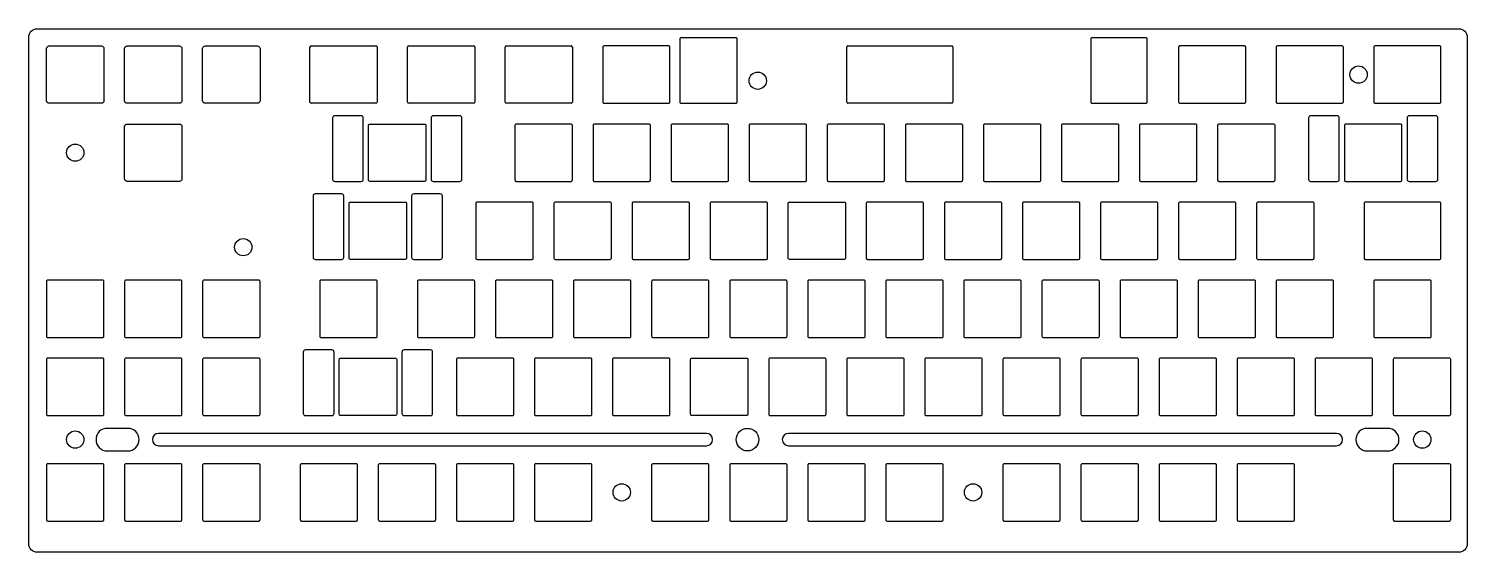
# Model space of a CAD drawing. Header units: millimetres. Extents: x -350 to 1, y -126 to 1.
import ezdxf

# ---------------------------------------------------------------- set-up
doc = ezdxf.new("R2010")
doc.units = ezdxf.units.MM
doc.layers.get('0').update_dxf_attribs({"linetype": 'CONTINUOUS'})

msp = doc.modelspace()

# ---------------------------------------------------------------- linework, layer by layer
for p, q in [((-280.94, -16.48), (-280.94, -3.08)), ((-280.64, -2.78), (-264.86, -2.78)), ((-264.56, -3.08), (-264.56, -16.48)), ((-257.12, -16.48), (-257.12, -3.08)), ((-256.82, -2.78), (-241.04, -2.78)), ((-240.74, -3.08), (-240.74, -16.48)), ((-233.31, -16.48), (-233.31, -3.08)), ((-233.01, -2.78), (-217.23, -2.78)), ((-216.93, -3.08), (-216.93, -16.48)), ((-149.97, -16.48), (-149.97, -3.08)), ((-149.67, -2.78), (-124.36, -2.78)), ((-124.06, -3.08), (-124.06, -16.48)), ((-264.86, -16.78), (-280.64, -16.78)), ((-241.04, -16.78), (-256.82, -16.78)), ((-217.23, -16.78), (-233.01, -16.78)), ((-124.36, -16.78), (-149.67, -16.78))]:
    msp.add_line(p, q)
for points in [[(-347.56, 1.41), (-0.58, 1.41, -0.414214), (1.42, -0.59), (1.42, -124.34, -0.414214), (-0.58, -126.34), (-347.56, -126.34, -0.414214), (-349.56, -124.34), (-349.56, -0.59, -0.414214)], [(-331.83, -2.78, -0.414214), (-331.23, -3.38), (-331.23, -16.18, -0.414214), (-331.83, -16.78), (-344.63, -16.78, -0.414214), (-345.23, -16.18), (-345.23, -3.38, -0.414214), (-344.63, -2.78)], [(-312.78, -2.78, -0.414214), (-312.18, -3.38), (-312.18, -16.18, -0.414214), (-312.78, -16.78), (-325.58, -16.78, -0.414214), (-326.18, -16.18), (-326.18, -3.38, -0.414214), (-325.58, -2.78)], [(-293.73, -2.78, -0.414214), (-293.13, -3.38), (-293.13, -16.18, -0.414214), (-293.73, -16.78), (-306.53, -16.78, -0.414214), (-307.13, -16.18), (-307.13, -3.38, -0.414214), (-306.53, -2.78)], [(-209.2, -16.78), (-193.42, -16.78, 0.414214), (-193.12, -16.48), (-193.12, -3.08, 0.414214), (-193.42, -2.78), (-209.2, -2.78, 0.414214), (-209.5, -3.08), (-209.5, -16.48, 0.414214)], [(-190.69, -1.08), (-190.69, -16.48, 0.414214), (-190.39, -16.78), (-176.99, -16.78, 0.414214), (-176.69, -16.48), (-176.69, -1.08, 0.414214), (-176.99, -0.78), (-190.39, -0.78, 0.414214)], [(-90.14, -16.78), (-76.99, -16.78, 0.414214), (-76.69, -16.48), (-76.69, -1.08, 0.414214), (-76.99, -0.78), (-90.14, -0.78, 0.414214), (-90.44, -1.08), (-90.44, -16.48, 0.414214)], [(-52.93, -2.78), (-68.71, -2.78, 0.414214), (-69.01, -3.08), (-69.01, -16.48, 0.414214), (-68.71, -16.78), (-52.93, -16.78, 0.414214), (-52.63, -16.48), (-52.63, -3.08, 0.414214)], [(-29.11, -2.78), (-44.89, -2.78, 0.414214), (-45.19, -3.08), (-45.19, -16.48, 0.414214), (-44.89, -16.78), (-29.11, -16.78, 0.414214), (-28.81, -16.48), (-28.81, -3.08, 0.414214)], [(-5.3, -2.78), (-21.08, -2.78, 0.414214), (-21.38, -3.08), (-21.38, -16.48, 0.414214), (-21.08, -16.78), (-5.3, -16.78, 0.414214), (-5, -16.48), (-5, -3.08, 0.414214)], [(-268.43, -19.83), (-274.92, -19.83, 0.414214), (-275.42, -20.33), (-275.42, -35.33, 0.414214), (-274.92, -35.83), (-268.43, -35.83, 0.414214), (-267.93, -35.33), (-267.93, -20.33, 0.414214)], [(-244.38, -19.83), (-250.88, -19.83, 0.414214), (-251.38, -20.33), (-251.38, -35.33, 0.414214), (-250.88, -35.83), (-244.38, -35.83, 0.414214), (-243.88, -35.33), (-243.88, -20.33, 0.414214)], [(-30.3, -19.83), (-36.8, -19.83, 0.414214), (-37.3, -20.33), (-37.3, -35.33, 0.414214), (-36.8, -35.83), (-30.3, -35.83, 0.414214), (-29.8, -35.33), (-29.8, -20.33, 0.414214)], [(-6.25, -19.83), (-12.75, -19.83, 0.414214), (-13.25, -20.33), (-13.25, -35.33, 0.414214), (-12.75, -35.83), (-6.25, -35.83, 0.414214), (-5.75, -35.33), (-5.75, -20.33, 0.414214)], [(-325.58, -35.83, -0.414214), (-326.18, -35.23), (-326.18, -22.43, -0.414214), (-325.58, -21.83), (-312.78, -21.83, -0.414214), (-312.18, -22.43), (-312.18, -35.23, -0.414214), (-312.78, -35.83)], [(-266.35, -35.83, -0.414214), (-266.65, -35.53), (-266.65, -22.13, -0.414214), (-266.35, -21.83), (-252.95, -21.83, -0.414214), (-252.65, -22.13), (-252.65, -35.53, -0.414214), (-252.95, -35.83)], [(-230.63, -35.83), (-217.23, -35.83, 0.414214), (-216.93, -35.53), (-216.93, -22.13, 0.414214), (-217.23, -21.83), (-230.63, -21.83, 0.414214), (-230.93, -22.13), (-230.93, -35.53, 0.414214)], [(-211.58, -35.83), (-198.18, -35.83, 0.414214), (-197.88, -35.53), (-197.88, -22.13, 0.414214), (-198.18, -21.83), (-211.58, -21.83, 0.414214), (-211.88, -22.13), (-211.88, -35.53, 0.414214)], [(-179.13, -21.83), (-192.53, -21.83, 0.414214), (-192.83, -22.13), (-192.83, -35.53, 0.414214), (-192.53, -35.83), (-179.13, -35.83, 0.414214), (-178.83, -35.53), (-178.83, -22.13, 0.414214)], [(-173.48, -35.83), (-160.08, -35.83, 0.414214), (-159.78, -35.53), (-159.78, -22.13, 0.414214), (-160.08, -21.83), (-173.48, -21.83, 0.414214), (-173.78, -22.13), (-173.78, -35.53, 0.414214)], [(-154.43, -35.83), (-141.03, -35.83, 0.414214), (-140.73, -35.53), (-140.73, -22.13, 0.414214), (-141.03, -21.83), (-154.43, -21.83, 0.414214), (-154.73, -22.13), (-154.73, -35.53, 0.414214)], [(-135.38, -35.83), (-121.98, -35.83, 0.414214), (-121.68, -35.53), (-121.68, -22.13, 0.414214), (-121.98, -21.83), (-135.38, -21.83, 0.414214), (-135.68, -22.13), (-135.68, -35.53, 0.414214)], [(-116.33, -35.83), (-102.93, -35.83, 0.414214), (-102.63, -35.53), (-102.63, -22.13, 0.414214), (-102.93, -21.83), (-116.33, -21.83, 0.414214), (-116.63, -22.13), (-116.63, -35.53, 0.414214)], [(-97.28, -35.83), (-83.88, -35.83, 0.414214), (-83.58, -35.53), (-83.58, -22.13, 0.414214), (-83.88, -21.83), (-97.28, -21.83, 0.414214), (-97.58, -22.13), (-97.58, -35.53, 0.414214)], [(-78.23, -35.83), (-64.83, -35.83, 0.414214), (-64.53, -35.53), (-64.53, -22.13, 0.414214), (-64.83, -21.83), (-78.23, -21.83, 0.414214), (-78.53, -22.13), (-78.53, -35.53, 0.414214)], [(-59.18, -35.83), (-45.78, -35.83, 0.414214), (-45.48, -35.53), (-45.48, -22.13, 0.414214), (-45.78, -21.83), (-59.18, -21.83, 0.414214), (-59.48, -22.13), (-59.48, -35.53, 0.414214)], [(-14.83, -21.83), (-28.23, -21.83, 0.414214), (-28.53, -22.13), (-28.53, -35.53, 0.414214), (-28.23, -35.83), (-14.83, -35.83, 0.414214), (-14.53, -35.53), (-14.53, -22.13, 0.414214)], [(-273.19, -38.88), (-279.69, -38.88, 0.414214), (-280.19, -39.38), (-280.19, -54.38, 0.414214), (-279.69, -54.88), (-273.19, -54.88, 0.414214), (-272.69, -54.38), (-272.69, -39.38, 0.414214)], [(-271.11, -54.88, -0.414214), (-271.41, -54.58), (-271.41, -41.18, -0.414214), (-271.11, -40.88), (-257.71, -40.88, -0.414214), (-257.41, -41.18), (-257.41, -54.58, -0.414214), (-257.71, -54.88)], [(-255.64, -54.88), (-249.14, -54.88, 0.414214), (-248.64, -54.38), (-248.64, -39.38, 0.414214), (-249.14, -38.88), (-255.64, -38.88, 0.414214), (-256.14, -39.38), (-256.14, -54.38, 0.414214)], [(-240.16, -54.88), (-226.76, -54.88, 0.414214), (-226.46, -54.58), (-226.46, -41.18, 0.414214), (-226.76, -40.88), (-240.16, -40.88, 0.414214), (-240.46, -41.18), (-240.46, -54.58, 0.414214)], [(-221.11, -54.88), (-207.71, -54.88, 0.414214), (-207.41, -54.58), (-207.41, -41.18, 0.414214), (-207.71, -40.88), (-221.11, -40.88, 0.414214), (-221.41, -41.18), (-221.41, -54.58, 0.414214)], [(-202.06, -54.88), (-188.66, -54.88, 0.414214), (-188.36, -54.58), (-188.36, -41.18, 0.414214), (-188.66, -40.88), (-202.06, -40.88, 0.414214), (-202.36, -41.18), (-202.36, -54.58, 0.414214)], [(-183.01, -54.88), (-169.61, -54.88, 0.414214), (-169.31, -54.58), (-169.31, -41.18, 0.414214), (-169.61, -40.88), (-183.01, -40.88, 0.414214), (-183.31, -41.18), (-183.31, -54.58, 0.414214)], [(-163.96, -54.88, -0.414214), (-164.26, -54.58), (-164.26, -41.18, -0.414214), (-163.96, -40.88), (-150.56, -40.88, -0.414214), (-150.26, -41.18), (-150.26, -54.58, -0.414214), (-150.56, -54.88)], [(-145.21, -41.18), (-145.21, -54.58, 0.414214), (-144.91, -54.88), (-131.51, -54.88, 0.414214), (-131.21, -54.58), (-131.21, -41.18, 0.414214), (-131.51, -40.88), (-144.91, -40.88, 0.414214)], [(-112.16, -54.58), (-112.16, -41.18, 0.414214), (-112.46, -40.88), (-125.86, -40.88, 0.414214), (-126.16, -41.18), (-126.16, -54.58, 0.414214), (-125.86, -54.88), (-112.46, -54.88, 0.414214)], [(-107.11, -41.18), (-107.11, -54.58, 0.414214), (-106.81, -54.88), (-93.41, -54.88, 0.414214), (-93.11, -54.58), (-93.11, -41.18, 0.414214), (-93.41, -40.88), (-106.81, -40.88, 0.414214)], [(-88.06, -41.18), (-88.06, -54.58, 0.414214), (-87.76, -54.88), (-74.36, -54.88, 0.414214), (-74.06, -54.58), (-74.06, -41.18, 0.414214), (-74.36, -40.88), (-87.76, -40.88, 0.414214)], [(-69.01, -41.18), (-69.01, -54.58, 0.414214), (-68.71, -54.88), (-55.31, -54.88, 0.414214), (-55.01, -54.58), (-55.01, -41.18, 0.414214), (-55.31, -40.88), (-68.71, -40.88, 0.414214)], [(-49.66, -54.88), (-36.26, -54.88, 0.414214), (-35.96, -54.58), (-35.96, -41.18, 0.414214), (-36.26, -40.88), (-49.66, -40.88, 0.414214), (-49.96, -41.18), (-49.96, -54.58, 0.414214)], [(-5.3, -40.88), (-23.46, -40.88, 0.414214), (-23.76, -41.18), (-23.76, -54.58, 0.414214), (-23.46, -54.88), (-5.3, -54.88, 0.414214), (-5, -54.58), (-5, -41.18, 0.414214)], [(-345.23, -60.23), (-345.23, -73.63, 0.414214), (-344.93, -73.93), (-331.53, -73.93, 0.414214), (-331.23, -73.63), (-331.23, -60.23, 0.414214), (-331.53, -59.93), (-344.93, -59.93, 0.414214)], [(-312.18, -73.63), (-312.18, -60.23, 0.414214), (-312.48, -59.93), (-325.88, -59.93, 0.414214), (-326.18, -60.23), (-326.18, -73.63, 0.414214), (-325.88, -73.93), (-312.48, -73.93, 0.414214)], [(-307.13, -60.23), (-307.13, -73.63, 0.414214), (-306.83, -73.93), (-293.43, -73.93, 0.414214), (-293.13, -73.63), (-293.13, -60.23, 0.414214), (-293.43, -59.93), (-306.83, -59.93, 0.414214)], [(-264.56, -73.63), (-264.56, -60.23, 0.414214), (-264.86, -59.93), (-278.26, -59.93, 0.414214), (-278.56, -60.23), (-278.56, -73.63, 0.414214), (-278.26, -73.93), (-264.86, -73.93, 0.414214)], [(-240.74, -73.63), (-240.74, -60.23, 0.414214), (-241.04, -59.93), (-254.44, -59.93, 0.414214), (-254.74, -60.23), (-254.74, -73.63, 0.414214), (-254.44, -73.93), (-241.04, -73.93, 0.414214)], [(-235.69, -60.23), (-235.69, -73.63, 0.414214), (-235.39, -73.93), (-221.99, -73.93, 0.414214), (-221.69, -73.63), (-221.69, -60.23, 0.414214), (-221.99, -59.93), (-235.39, -59.93, 0.414214)], [(-216.64, -60.23), (-216.64, -73.63, 0.414214), (-216.34, -73.93), (-202.94, -73.93, 0.414214), (-202.64, -73.63), (-202.64, -60.23, 0.414214), (-202.94, -59.93), (-216.34, -59.93, 0.414214)], [(-197.59, -60.23), (-197.59, -73.63, 0.414214), (-197.29, -73.93), (-183.89, -73.93, 0.414214), (-183.59, -73.63), (-183.59, -60.23, 0.414214), (-183.89, -59.93), (-197.29, -59.93, 0.414214)], [(-178.54, -60.23), (-178.54, -73.63, 0.414214), (-178.24, -73.93), (-164.84, -73.93, 0.414214), (-164.54, -73.63), (-164.54, -60.23, 0.414214), (-164.84, -59.93), (-178.24, -59.93, 0.414214)], [(-145.49, -73.63), (-145.49, -60.23, 0.414214), (-145.79, -59.93), (-159.19, -59.93, 0.414214), (-159.49, -60.23), (-159.49, -73.63, 0.414214), (-159.19, -73.93), (-145.79, -73.93, 0.414214)], [(-140.44, -60.23), (-140.44, -73.63, 0.414214), (-140.14, -73.93), (-126.74, -73.93, 0.414214), (-126.44, -73.63), (-126.44, -60.23, 0.414214), (-126.74, -59.93), (-140.14, -59.93, 0.414214)], [(-121.39, -60.23), (-121.39, -73.63, 0.414214), (-121.09, -73.93), (-107.69, -73.93, 0.414214), (-107.39, -73.63), (-107.39, -60.23, 0.414214), (-107.69, -59.93), (-121.09, -59.93, 0.414214)], [(-102.34, -60.23), (-102.34, -73.63, 0.414214), (-102.04, -73.93), (-88.64, -73.93, 0.414214), (-88.34, -73.63), (-88.34, -60.23, 0.414214), (-88.64, -59.93), (-102.04, -59.93, 0.414214)], [(-69.29, -73.63), (-69.29, -60.23, 0.414214), (-69.59, -59.93), (-82.99, -59.93, 0.414214), (-83.29, -60.23), (-83.29, -73.63, 0.414214), (-82.99, -73.93), (-69.59, -73.93, 0.414214)], [(-64.24, -60.23), (-64.24, -73.63, 0.414214), (-63.94, -73.93), (-50.54, -73.93, 0.414214), (-50.24, -73.63), (-50.24, -60.23, 0.414214), (-50.54, -59.93), (-63.94, -59.93, 0.414214)], [(-31.19, -73.63), (-31.19, -60.23, 0.414214), (-31.49, -59.93), (-44.89, -59.93, 0.414214), (-45.19, -60.23), (-45.19, -73.63, 0.414214), (-44.89, -73.93), (-31.49, -73.93, 0.414214)], [(-21.38, -60.23), (-21.38, -73.63, 0.414214), (-21.08, -73.93), (-7.68, -73.93, 0.414214), (-7.38, -73.63), (-7.38, -60.23, 0.414214), (-7.68, -59.93), (-21.08, -59.93, 0.414214)], [(-275.57, -76.98), (-282.07, -76.98, 0.414214), (-282.57, -77.48), (-282.57, -92.48, 0.414214), (-282.07, -92.98), (-275.57, -92.98, 0.414214), (-275.07, -92.48), (-275.07, -77.48, 0.414214)], [(-251.52, -76.98), (-258.02, -76.98, 0.414214), (-258.52, -77.48), (-258.52, -92.48, 0.414214), (-258.02, -92.98), (-251.52, -92.98, 0.414214), (-251.02, -92.48), (-251.02, -77.48, 0.414214)], [(-331.23, -92.68), (-331.23, -79.28, 0.414214), (-331.53, -78.98), (-344.93, -78.98, 0.414214), (-345.23, -79.28), (-345.23, -92.68, 0.414214), (-344.93, -92.98), (-331.53, -92.98, 0.414214)], [(-312.18, -92.68), (-312.18, -79.28, 0.414214), (-312.48, -78.98), (-325.88, -78.98, 0.414214), (-326.18, -79.28), (-326.18, -92.68, 0.414214), (-325.88, -92.98), (-312.48, -92.98, 0.414214)], [(-307.13, -79.28), (-307.13, -92.68, 0.414214), (-306.83, -92.98), (-293.43, -92.98, 0.414214), (-293.13, -92.68), (-293.13, -79.28, 0.414214), (-293.43, -78.98), (-306.83, -78.98, 0.414214)], [(-273.49, -92.98, -0.414214), (-273.79, -92.68), (-273.79, -79.28, -0.414214), (-273.49, -78.98), (-260.09, -78.98, -0.414214), (-259.79, -79.28), (-259.79, -92.68, -0.414214), (-260.09, -92.98)], [(-244.92, -92.98), (-231.52, -92.98, 0.414214), (-231.22, -92.68), (-231.22, -79.28, 0.414214), (-231.52, -78.98), (-244.92, -78.98, 0.414214), (-245.22, -79.28), (-245.22, -92.68, 0.414214)], [(-225.87, -92.98), (-212.47, -92.98, 0.414214), (-212.17, -92.68), (-212.17, -79.28, 0.414214), (-212.47, -78.98), (-225.87, -78.98, 0.414214), (-226.17, -79.28), (-226.17, -92.68, 0.414214)], [(-206.82, -92.98), (-193.42, -92.98, 0.414214), (-193.12, -92.68), (-193.12, -79.28, 0.414214), (-193.42, -78.98), (-206.82, -78.98, 0.414214), (-207.12, -79.28), (-207.12, -92.68, 0.414214)], [(-187.77, -92.98, -0.414214), (-188.07, -92.68), (-188.07, -79.28, -0.414214), (-187.77, -78.98), (-174.37, -78.98, -0.414214), (-174.07, -79.28), (-174.07, -92.68, -0.414214), (-174.37, -92.98)], [(-169.02, -79.28), (-169.02, -92.68, 0.414214), (-168.72, -92.98), (-155.32, -92.98, 0.414214), (-155.02, -92.68), (-155.02, -79.28, 0.414214), (-155.32, -78.98), (-168.72, -78.98, 0.414214)], [(-149.97, -79.28), (-149.97, -92.68, 0.414214), (-149.67, -92.98), (-136.27, -92.98, 0.414214), (-135.97, -92.68), (-135.97, -79.28, 0.414214), (-136.27, -78.98), (-149.67, -78.98, 0.414214)], [(-130.92, -79.28), (-130.92, -92.68, 0.414214), (-130.62, -92.98), (-117.22, -92.98, 0.414214), (-116.92, -92.68), (-116.92, -79.28, 0.414214), (-117.22, -78.98), (-130.62, -78.98, 0.414214)], [(-97.87, -92.68), (-97.87, -79.28, 0.414214), (-98.17, -78.98), (-111.57, -78.98, 0.414214), (-111.87, -79.28), (-111.87, -92.68, 0.414214), (-111.57, -92.98), (-98.17, -92.98, 0.414214)], [(-92.82, -79.28), (-92.82, -92.68, 0.414214), (-92.52, -92.98), (-79.12, -92.98, 0.414214), (-78.82, -92.68), (-78.82, -79.28, 0.414214), (-79.12, -78.98), (-92.52, -78.98, 0.414214)], [(-59.77, -92.68), (-59.77, -79.28, 0.414214), (-60.07, -78.98), (-73.47, -78.98, 0.414214), (-73.77, -79.28), (-73.77, -92.68, 0.414214), (-73.47, -92.98), (-60.07, -92.98, 0.414214)], [(-54.72, -79.28), (-54.72, -92.68, 0.414214), (-54.42, -92.98), (-41.02, -92.98, 0.414214), (-40.72, -92.68), (-40.72, -79.28, 0.414214), (-41.02, -78.98), (-54.42, -78.98, 0.414214)], [(-21.67, -92.68), (-21.67, -79.28, 0.414214), (-21.97, -78.98), (-35.37, -78.98, 0.414214), (-35.67, -79.28), (-35.67, -92.68, 0.414214), (-35.37, -92.98), (-21.97, -92.98, 0.414214)], [(-16.62, -79.28), (-16.62, -92.68, 0.414214), (-16.32, -92.98), (-2.92, -92.98, 0.414214), (-2.62, -92.68), (-2.62, -79.28, 0.414214), (-2.92, -78.98), (-16.32, -78.98, 0.414214)], [(-325.4, -96.11), (-330.4, -96.11, 1), (-330.4, -101.61), (-325.4, -101.61, 1)], [(-317.9, -100.36), (-184.2, -100.36, 1), (-184.2, -97.36), (-317.9, -97.36, 1)], [(-164.2, -100.36), (-30.5, -100.36, 1), (-30.5, -97.36), (-164.2, -97.36, 1)], [(-18, -96.11), (-23, -96.11, 1), (-23, -101.61), (-18, -101.61, 1)], [(-331.23, -118.43), (-331.23, -105.03, 0.414214), (-331.53, -104.73), (-344.93, -104.73, 0.414214), (-345.23, -105.03), (-345.23, -118.43, 0.414214), (-344.93, -118.73), (-331.53, -118.73, 0.414214)], [(-312.18, -118.43), (-312.18, -105.03, 0.414214), (-312.48, -104.73), (-325.88, -104.73, 0.414214), (-326.18, -105.03), (-326.18, -118.43, 0.414214), (-325.88, -118.73), (-312.48, -118.73, 0.414214)], [(-293.13, -118.43), (-293.13, -105.03, 0.414214), (-293.43, -104.73), (-306.83, -104.73, 0.414214), (-307.13, -105.03), (-307.13, -118.43, 0.414214), (-306.83, -118.73), (-293.43, -118.73, 0.414214)], [(-283.32, -105.03), (-283.32, -118.43, 0.414214), (-283.02, -118.73), (-269.62, -118.73, 0.414214), (-269.32, -118.43), (-269.32, -105.03, 0.414214), (-269.62, -104.73), (-283.02, -104.73, 0.414214)], [(-264.27, -105.03), (-264.27, -118.43, 0.414214), (-263.97, -118.73), (-250.57, -118.73, 0.414214), (-250.27, -118.43), (-250.27, -105.03, 0.414214), (-250.57, -104.73), (-263.97, -104.73, 0.414214)], [(-245.22, -105.03), (-245.22, -118.43, 0.414214), (-244.92, -118.73), (-231.52, -118.73, 0.414214), (-231.22, -118.43), (-231.22, -105.03, 0.414214), (-231.52, -104.73), (-244.92, -104.73, 0.414214)], [(-226.17, -105.03), (-226.17, -118.43, 0.414214), (-225.87, -118.73), (-212.47, -118.73, 0.414214), (-212.17, -118.43), (-212.17, -105.03, 0.414214), (-212.47, -104.73), (-225.87, -104.73, 0.414214)], [(-197.59, -105.03), (-197.59, -118.43, 0.414214), (-197.29, -118.73), (-183.89, -118.73, 0.414214), (-183.59, -118.43), (-183.59, -105.03, 0.414214), (-183.89, -104.73), (-197.29, -104.73, 0.414214)], [(-178.54, -105.03), (-178.54, -118.43, 0.414214), (-178.24, -118.73), (-164.84, -118.73, 0.414214), (-164.54, -118.43), (-164.54, -105.03, 0.414214), (-164.84, -104.73), (-178.24, -104.73, 0.414214)], [(-159.49, -105.03), (-159.49, -118.43, 0.414214), (-159.19, -118.73), (-145.79, -118.73, 0.414214), (-145.49, -118.43), (-145.49, -105.03, 0.414214), (-145.79, -104.73), (-159.19, -104.73, 0.414214)], [(-140.44, -105.03), (-140.44, -118.43, 0.414214), (-140.14, -118.73), (-126.74, -118.73, 0.414214), (-126.44, -118.43), (-126.44, -105.03, 0.414214), (-126.74, -104.73), (-140.14, -104.73, 0.414214)], [(-111.87, -105.03), (-111.87, -118.43, 0.414214), (-111.57, -118.73), (-98.17, -118.73, 0.414214), (-97.87, -118.43), (-97.87, -105.03, 0.414214), (-98.17, -104.73), (-111.57, -104.73, 0.414214)], [(-92.82, -105.03), (-92.82, -118.43, 0.414214), (-92.52, -118.73), (-79.12, -118.73, 0.414214), (-78.82, -118.43), (-78.82, -105.03, 0.414214), (-79.12, -104.73), (-92.52, -104.73, 0.414214)], [(-59.77, -118.43), (-59.77, -105.03, 0.414214), (-60.07, -104.73), (-73.47, -104.73, 0.414214), (-73.77, -105.03), (-73.77, -118.43, 0.414214), (-73.47, -118.73), (-60.07, -118.73, 0.414214)], [(-40.72, -118.43), (-40.72, -105.03, 0.414214), (-41.02, -104.73), (-54.42, -104.73, 0.414214), (-54.72, -105.03), (-54.72, -118.43, 0.414214), (-54.42, -118.73), (-41.02, -118.73, 0.414214)], [(-2.62, -118.43), (-2.62, -105.03, 0.414214), (-2.92, -104.73), (-16.32, -104.73, 0.414214), (-16.62, -105.03), (-16.62, -118.43, 0.414214), (-16.32, -118.73), (-2.92, -118.73, 0.414214)]]:
    msp.add_lwpolyline(points, format="xyb", close=True)
for centre, radius in [((-171.69, -11.26), 2.11), ((-25.1, -9.78), 2.11), ((-338.23, -28.83), 2.11), ((-297.23, -51.89), 2.11), ((-338.23, -98.86), 2.11), ((-174.2, -98.86), 2.75), ((-9.54, -98.86), 2.11), ((-204.88, -111.73), 2.11), ((-119.16, -111.73), 2.11)]:
    msp.add_circle(centre, radius)
for centre, start, end in [((-280.64, -3.08), 90, 180), ((-264.86, -3.08), 0, 90), ((-256.82, -3.08), 90, 180), ((-241.04, -3.08), 0, 90), ((-233.01, -3.08), 90, 180), ((-217.23, -3.08), 0, 90), ((-149.67, -3.08), 90, 180), ((-124.36, -3.08), 0, 90), ((-280.64, -16.48), 180, 270), ((-264.86, -16.48), -90, 0), ((-256.82, -16.48), 180, 270), ((-241.04, -16.48), -90, 0), ((-233.01, -16.48), 180, 270), ((-217.23, -16.48), -90, 0), ((-149.67, -16.48), 180, 270), ((-124.36, -16.48), -90, 0)]:
    msp.add_arc(centre, 0.3, start, end)

doc.saveas('drawing.dxf')
